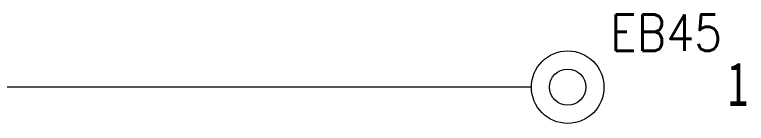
# Model space of a CAD drawing. Header units: inches. Extents: x 47316 to 59086, y 3141 to 11743.
# Drawn here: x 54596.9 to 54647.4, y 9904.5 to 9912 of the extents above; entities that cross this region are included whole.
import ezdxf

# ---------------------------------------------------------------- set-up
doc = ezdxf.new("R2010")
doc.units = ezdxf.units.IN
doc.header["$MEASUREMENT"] = 0
doc.styles.get("Standard").update_dxf_attribs({"font": ''})
doc.styles.add('文字3.5', font='仿宋_GB2312.ttf', dxfattribs={"width": 0.7, "height": 3.5})
doc.styles.get('Standard').set_extended_font_data('SimSun')
doc.linetypes.add('_VH_FELT_TAPE', pattern='A,0.4,-0.7,["FELT",Standard,S=0.3,R=0,X=-0.5,Y=-0.15],-0.7', length=1.8)

msp = doc.modelspace()

# ---------------------------------------------------------------- linework, layer by layer
at = {"color": 0, "linetype": '_VH_FELT_TAPE', "lineweight": 15, "ltscale": 5}
msp.add_line((54632.561, 9907.014), (54548.189, 9907.014), dxfattribs=at)
at = {"color": 0, "linetype": 'Continuous', "lineweight": 15}
for radius in [2.5, 1.25]:
    msp.add_circle((54635.061, 9907.014), radius, dxfattribs=at)

# ---------------------------------------------------------------- texts
at = {"color": 0, "lineweight": 15, "style": '文字3.5', "width": 0.7}
msp.add_text('1', height=3.024, dxfattribs=at).set_placement((54646.072, 9905.718))
at = {"color": 21, "linetype": 'Continuous', "lineweight": 15, "insert": (54637.99, 9912.014), "char_height": 2.5, "width": 8.57143, "attachment_point": 1}
msp.add_mtext('\\Fromans.shx;\\W0.9000000000;\\T1.0000000000;\\o\\lEB45', dxfattribs=at)

doc.saveas('drawing.dxf')
